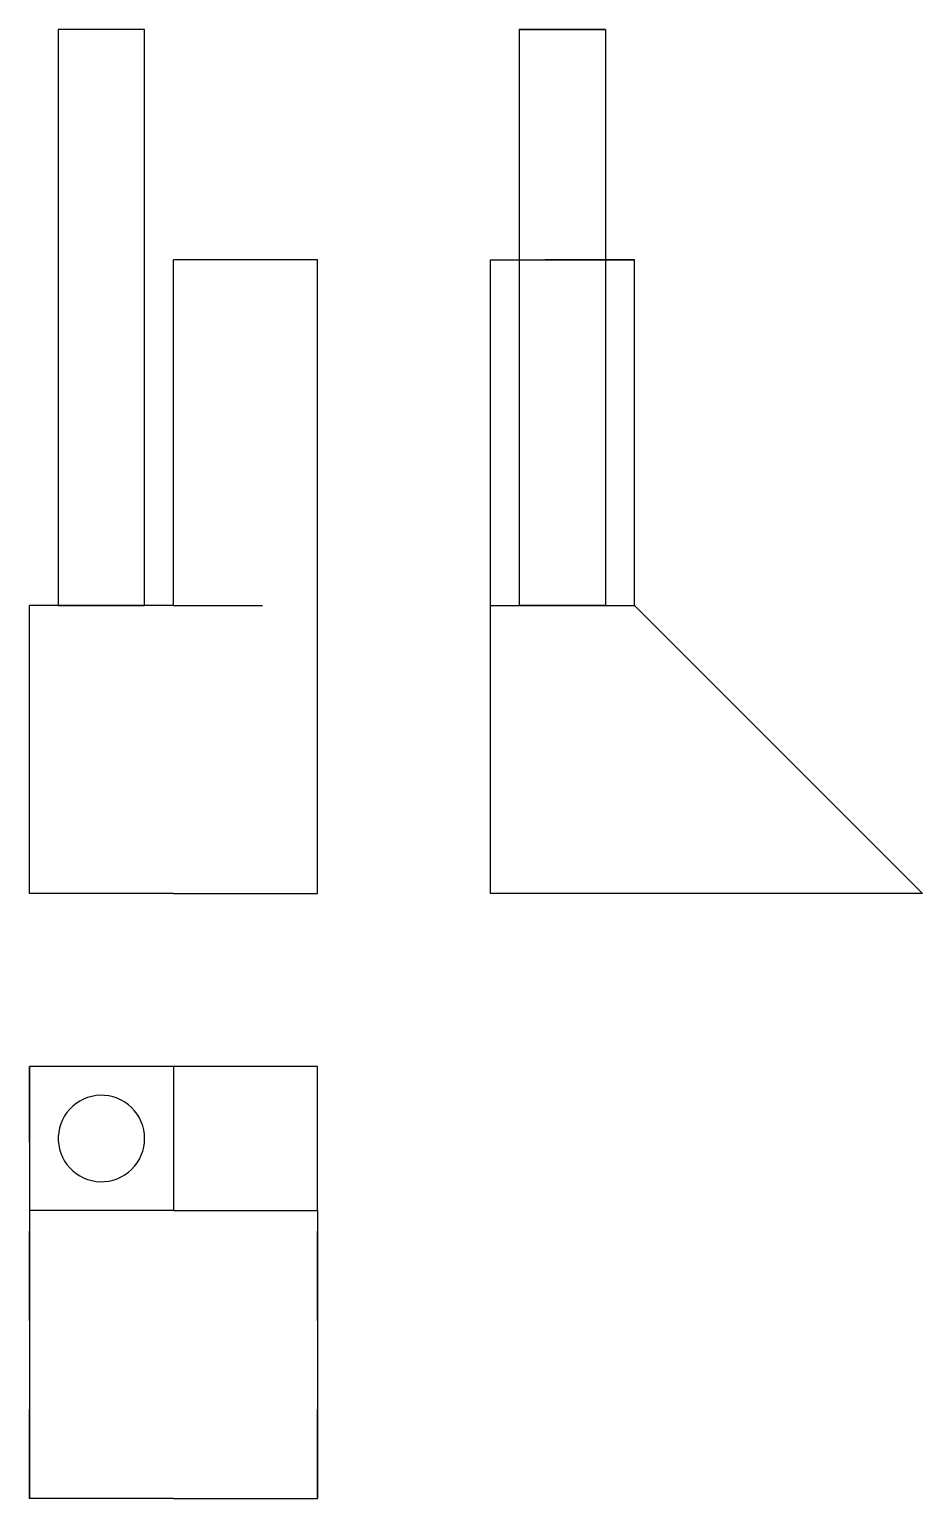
# Model space of a CAD drawing. Extents: x 0 to 1, y 0 to 1.65.
import ezdxf

# ---------------------------------------------------------------- set-up
doc = ezdxf.new("R2010")
doc.units = 0
doc.linetypes.add('HIDDEN', pattern=[0.048477, 0.032334, -0.016143])
for name, color, linetype in [('FRONT', 7, 'CONTINUOUS'), ('FRONT_HID', 7, 'HIDDEN'), ('LEFT', 7, 'CONTINUOUS'), ('LEFT_HID', 7, 'HIDDEN'), ('TOP', 7, 'CONTINUOUS'), ('TOP_HID', 7, 'HIDDEN')]:
    doc.layers.add(name, color=color, linetype=linetype)

msp = doc.modelspace()

# ---------------------------------------------------------------- linework, layer by layer
at = {"layer": 'FRONT'}
for p, q in [((0.129272, 1.648222), (0.032318, 1.648222)), ((0.032318, 1.648222), (0.032318, 1.00186)), ((0.129272, 1.00186), (0.129272, 1.648222)), ((0.16159, 1.00186), (0.16159, 1.389677)), ((0.323181, 1.389677), (0.16159, 1.389677)), ((0.323181, 1.00186), (0.323181, 1.389677)), ((0.16159, 1.00186), (0, 1.00186)), ((0, 0.678679), (0, 1.00186)), ((0.323181, 0.678679), (0.323181, 1.00186)), ((0.16159, 0.678679), (0, 0.678679)), ((0.16159, 0.678679), (0.323181, 0.678679))]:
    msp.add_line(p, q, dxfattribs=at)
at = {"layer": 'FRONT_HID', "linetype": 'HIDDEN'}
for p, q in [((0.129272, 1.00186), (0.032318, 1.00186)), ((0.032318, 1.00186), (0.129272, 1.00186)), ((0.16159, 1.00186), (0.323181, 1.00186))]:
    msp.add_line(p, q, dxfattribs=at)
at = {"layer": 'LEFT'}
for p, q in [((0.549407, 1.648222), (0.646361, 1.648222)), ((0.549407, 1.648222), (0.549407, 1.00186)), ((0.646361, 1.648222), (0.646361, 1.00186)), ((0.517089, 1.00186), (0.517089, 1.389677)), ((0.517089, 1.389677), (0.549407, 1.389677)), ((0.646361, 1.389677), (0.678679, 1.389677)), ((0.678679, 1.00186), (0.678679, 1.389677)), ((0.517089, 1.00186), (0.678679, 1.00186)), ((0.517089, 0.678679), (0.517089, 1.00186)), ((0.678679, 1.00186), (1.00186, 0.678679)), ((1.00186, 0.678679), (0.517089, 0.678679))]:
    msp.add_line(p, q, dxfattribs=at)
at = {"layer": 'LEFT_HID', "linetype": 'HIDDEN'}
for p, q in [((0.597884, 1.648222), (0.549407, 1.648222)), ((0.646361, 1.648222), (0.597884, 1.648222)), ((0.678679, 1.389677), (0.517089, 1.389677)), ((0.549407, 1.389677), (0.646361, 1.389677)), ((0.597884, 1.00186), (0.549407, 1.00186)), ((0.549407, 1.00186), (0.646361, 1.00186)), ((0.646361, 1.00186), (0.597884, 1.00186))]:
    msp.add_line(p, q, dxfattribs=at)
at = {"layer": 'TOP'}
for p, q in [((0.16159, 0.484771), (0, 0.484771)), ((0, 0.484771), (0, 0.323181)), ((0.16159, 0.484771), (0.16159, 0.323181)), ((0.323181, 0.484771), (0.16159, 0.484771)), ((0.323181, 0.323181), (0.323181, 0.484771)), ((0.056557, 0.445958), (0.052497, 0.443336)), ((0.060857, 0.448163), (0.056557, 0.445958)), ((0.065356, 0.449929), (0.060857, 0.448163)), ((0.070008, 0.451238), (0.065356, 0.449929)), ((0.074767, 0.452077), (0.070008, 0.451238)), ((0.079587, 0.452438), (0.074767, 0.452077)), ((0.084418, 0.452317), (0.079587, 0.452438)), ((0.089213, 0.451717), (0.084418, 0.452317)), ((0.093925, 0.450641), (0.089213, 0.451717)), ((0.098506, 0.449102), (0.093925, 0.450641)), ((0.102911, 0.447114), (0.098506, 0.449102)), ((0.107096, 0.444698), (0.102911, 0.447114)), ((0.03943, 0.429254), (0.037119, 0.425009)), ((0.042152, 0.433247), (0.03943, 0.429254)), ((0.045259, 0.436949), (0.042152, 0.433247)), ((0.048719, 0.440323), (0.045259, 0.436949)), ((0.052497, 0.443336), (0.048719, 0.440323)), ((0.11102, 0.441877), (0.107096, 0.444698)), ((0.114644, 0.438679), (0.11102, 0.441877)), ((0.117931, 0.435136), (0.114644, 0.438679)), ((0.120849, 0.431284), (0.117931, 0.435136)), ((0.123369, 0.42716), (0.120849, 0.431284)), ((0.033817, 0.415938), (0.03286, 0.411201)), ((0.035242, 0.420556), (0.033817, 0.415938)), ((0.037119, 0.425009), (0.035242, 0.420556)), ((0.125466, 0.422806), (0.123369, 0.42716)), ((0.127119, 0.418265), (0.125466, 0.422806)), ((0.128311, 0.413581), (0.127119, 0.418265)), ((0.129031, 0.408803), (0.128311, 0.413581)), ((0.03286, 0.411201), (0.032378, 0.406392)), ((0.032378, 0.406392), (0.032378, 0.401559)), ((0.032378, 0.401559), (0.03286, 0.396751)), ((0.03286, 0.396751), (0.033817, 0.392014)), ((0.128311, 0.39437), (0.129031, 0.399149)), ((0.129272, 0.403976), (0.129031, 0.408803)), ((0.129031, 0.399149), (0.129272, 0.403976)), ((0.033817, 0.392014), (0.035242, 0.387396)), ((0.035242, 0.387396), (0.037119, 0.382942)), ((0.037119, 0.382942), (0.03943, 0.378698)), ((0.120849, 0.376668), (0.123369, 0.380792)), ((0.123369, 0.380792), (0.125466, 0.385146)), ((0.125466, 0.385146), (0.127119, 0.389687)), ((0.127119, 0.389687), (0.128311, 0.39437)), ((0.03943, 0.378698), (0.042152, 0.374705)), ((0.042152, 0.374705), (0.045259, 0.371003)), ((0.045259, 0.371003), (0.048719, 0.367629)), ((0.048719, 0.367629), (0.052497, 0.364615)), ((0.052497, 0.364615), (0.056557, 0.361993)), ((0.102911, 0.360837), (0.107096, 0.363254)), ((0.107096, 0.363254), (0.11102, 0.366075)), ((0.11102, 0.366075), (0.114644, 0.369273)), ((0.114644, 0.369273), (0.117931, 0.372815)), ((0.117931, 0.372815), (0.120849, 0.376668)), ((0.056557, 0.361993), (0.060857, 0.359789)), ((0.060857, 0.359789), (0.065356, 0.358023)), ((0.065356, 0.358023), (0.070008, 0.356714)), ((0.070008, 0.356714), (0.074767, 0.355875)), ((0.074767, 0.355875), (0.079587, 0.355514)), ((0.079587, 0.355514), (0.084418, 0.355634)), ((0.084418, 0.355634), (0.089213, 0.356235)), ((0.089213, 0.356235), (0.093925, 0.357311)), ((0.093925, 0.357311), (0.098506, 0.35885)), ((0.098506, 0.35885), (0.102911, 0.360837)), ((0.16159, 0.323181), (0, 0.323181)), ((0, 0.323181), (0, 0)), ((0.16159, 0.323181), (0.323181, 0.323181)), ((0.323181, 0.323181), (0.323181, 0)), ((0.16159, 0), (0, 0)), ((0.16159, 0), (0.323181, 0))]:
    msp.add_line(p, q, dxfattribs=at)
at = {"layer": 'TOP_HID', "linetype": 'HIDDEN'}
for p, q in [((0, 0), (0, 0.484771)), ((0.323181, 0), (0.323181, 0.484771))]:
    msp.add_line(p, q, dxfattribs=at)

doc.saveas('drawing.dxf')
